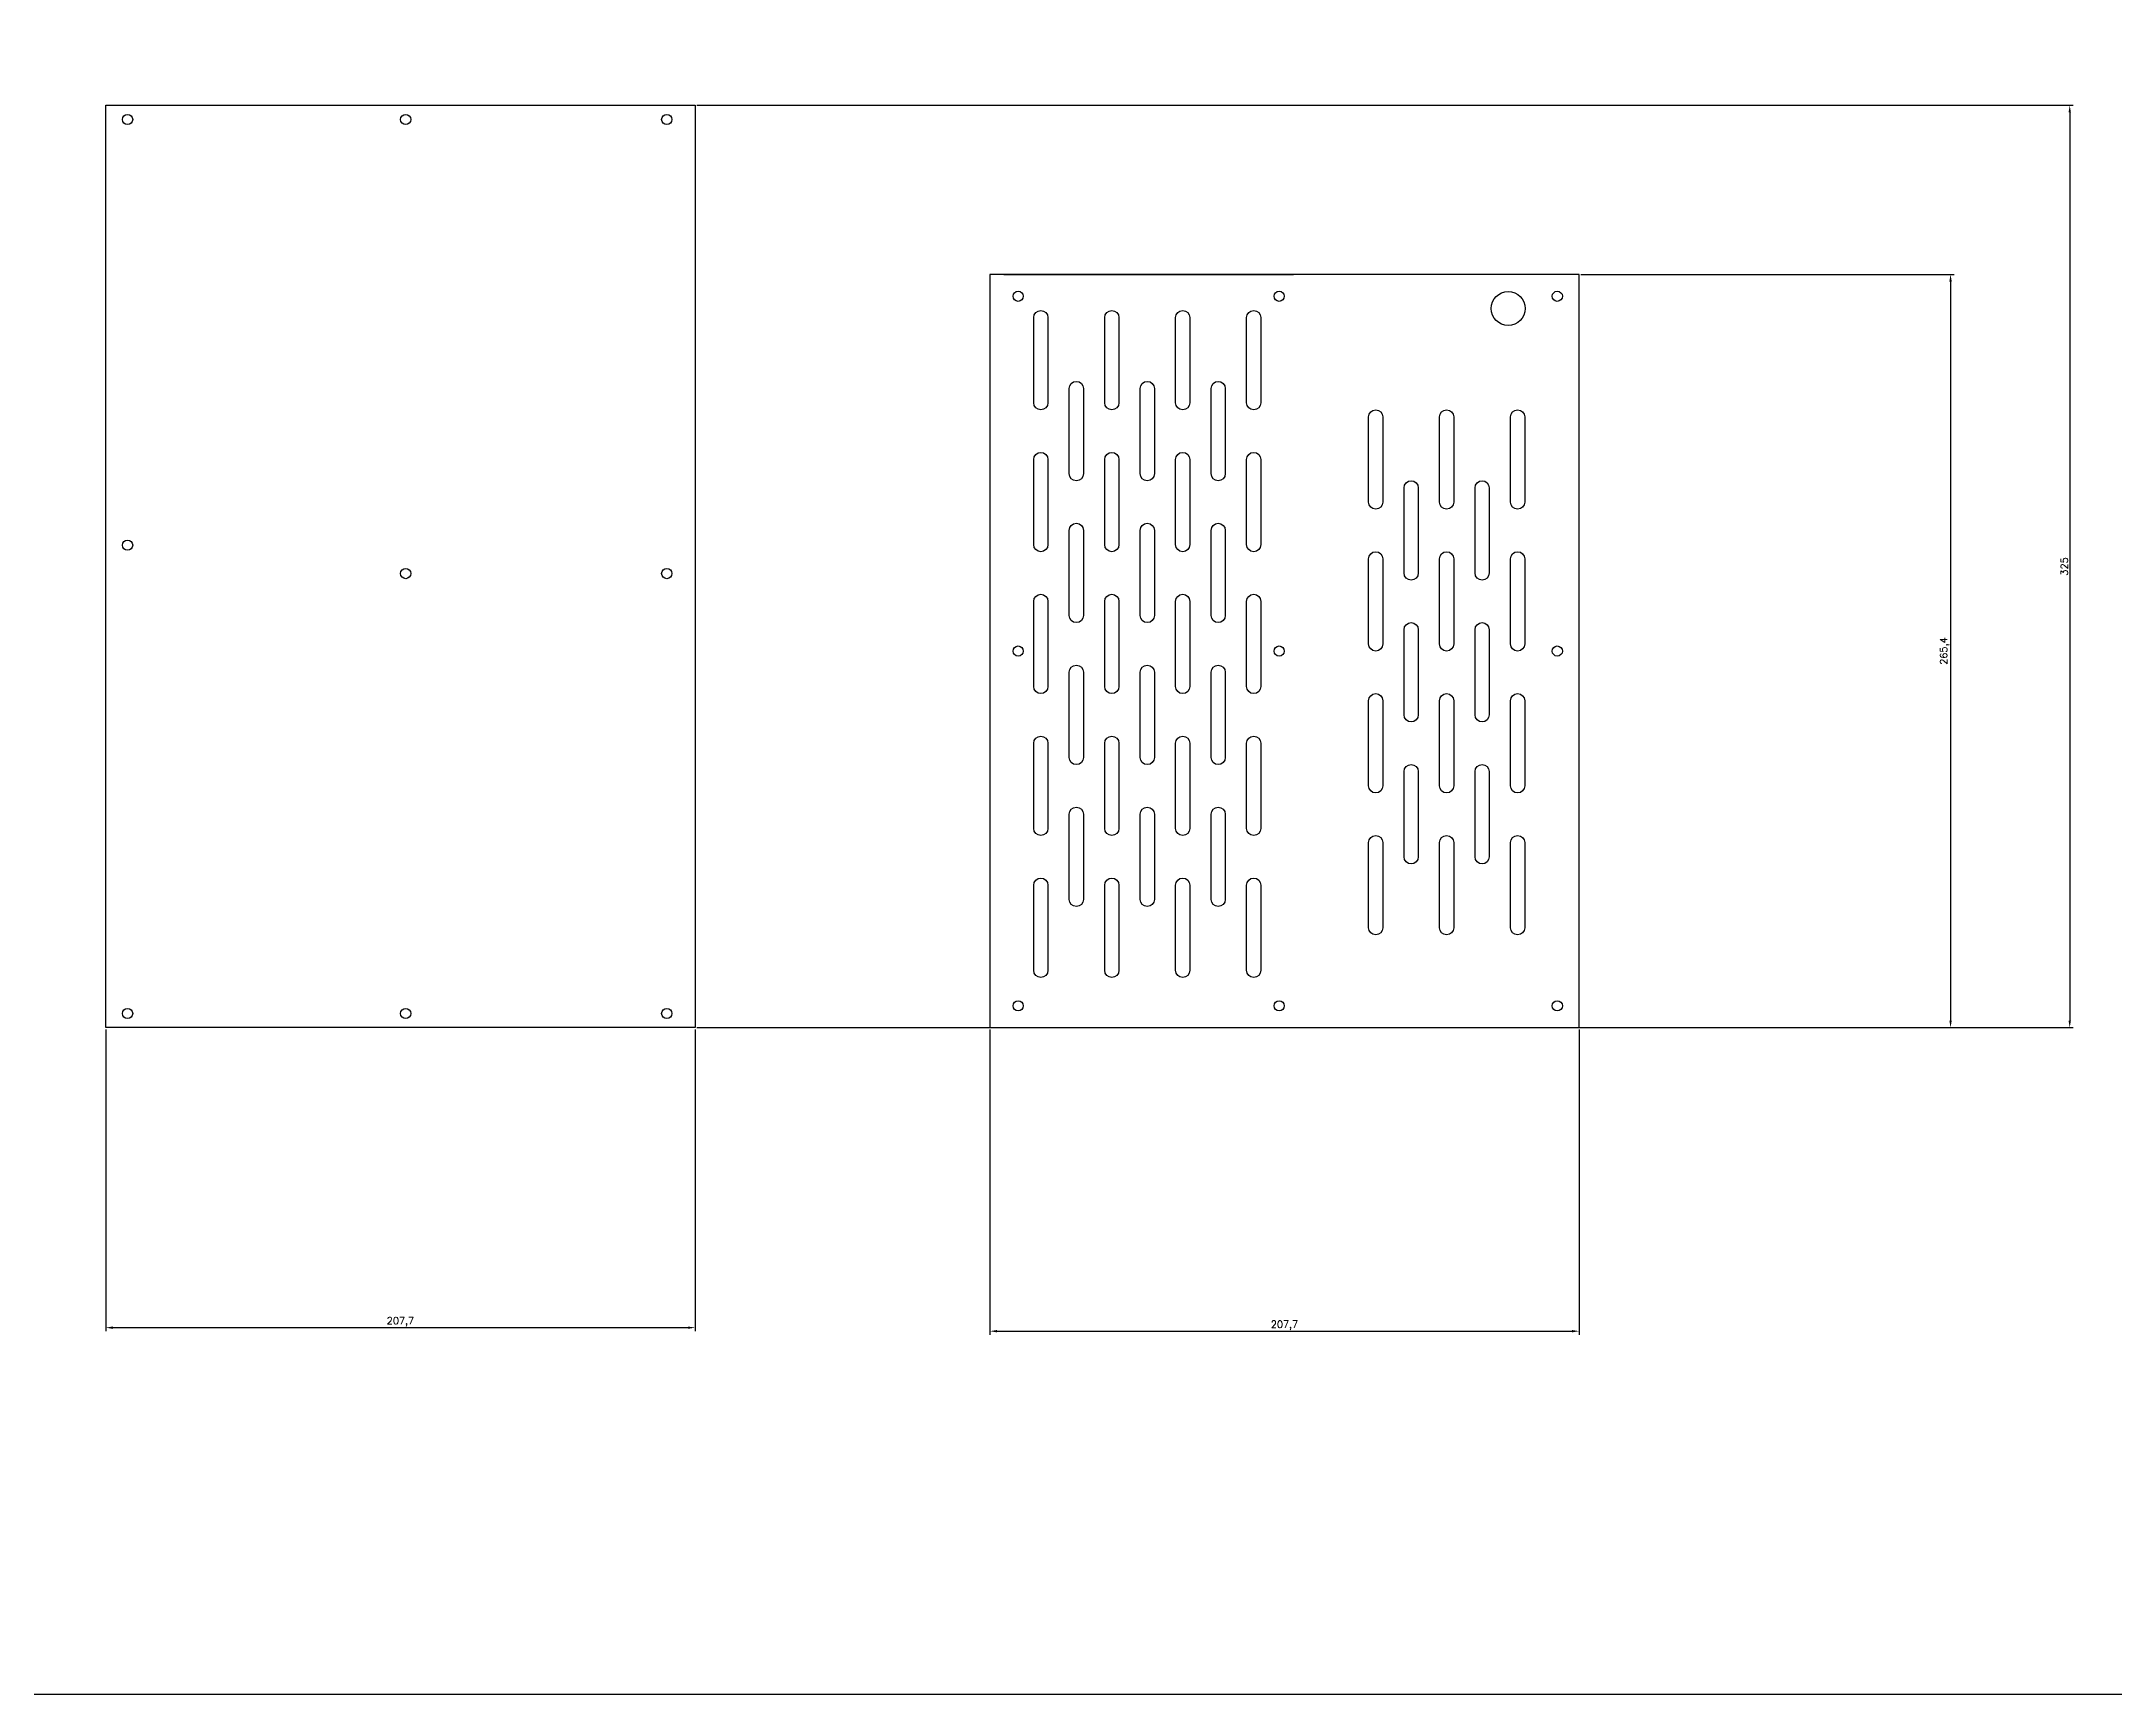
# Model space of a CAD drawing. Header units: millimetres. Extents: x -451 to 3969, y -235 to 930.
# Drawn here: x 2515 to 3245, y -235 to 347 of the extents above; entities that cross this region are included whole.
import ezdxf

# ---------------------------------------------------------------- set-up
doc = ezdxf.new("R2010")
doc.units = ezdxf.units.MM
doc.layers.add('主板托开孔', color=7, linetype='Continuous')
doc.styles.get("Standard").update_dxf_attribs({"font": 'txt', "bigfont": 'gbcbig.shx'})
doc.dimstyles.new('ISO-25', dxfattribs={"dimtxt": 2.5, "dimasz": 2.5, "dimexe": 1.25, "dimexo": 0.625, "dimtad": 1, "dimtxsty": 'Standard', "dimcen": 2.5, "dimadec": 0, "dimazin": 0, "dimtfac": 1, "dimtmove": 0, "dimatfit": 3, "dimfxl": 0, "dimarcsym": 0})

# ---------------------------------------------------------------- blocks, each defined once
blk = doc.blocks.new('*D9')
at = {"color": 0, "lineweight": -2, "transparency": 16777216}
for p, q in [((2537.47, -0.62), (2537.47, -106.95)), ((2745.17, -0.62), (2745.17, -106.95)), ((2539.97, -105.7), (2742.67, -105.7))]:
    blk.add_line(p, q, dxfattribs=at)
at = {"color": 0, "transparency": 16777216}
for points in [[(2539.97, -105.29), (2539.97, -106.12), (2537.47, -105.7)], [(2742.67, -105.29), (2742.67, -106.12), (2745.17, -105.7)]]:
    blk.add_solid(points, dxfattribs=at)
at = {"layer": 'Defpoints', "color": 0, "transparency": 16777216}
for p in [(2537.47, 0), (2745.17, 0), (2745.17, -105.7)]:
    blk.add_point(p, dxfattribs=at)
at = {"color": 0, "transparency": 16777216, "insert": (2641.32, -103.62), "char_height": 2.5, "attachment_point": 5}
blk.add_mtext('207,7', dxfattribs=at)
blk = doc.blocks.new('*D10')
at = {"color": 0, "lineweight": -2, "transparency": 16777216}
for p, q in [((2849.02, -0.62), (2849.02, -108.2)), ((3056.72, -0.62), (3056.72, -108.2)), ((2851.52, -106.95), (3054.22, -106.95))]:
    blk.add_line(p, q, dxfattribs=at)
at = {"color": 0, "transparency": 16777216}
for points in [[(2851.52, -106.54), (2851.52, -107.37), (2849.02, -106.95)], [(3054.22, -106.54), (3054.22, -107.37), (3056.72, -106.95)]]:
    blk.add_solid(points, dxfattribs=at)
at = {"layer": 'Defpoints', "color": 0, "transparency": 16777216}
for p in [(2849.02, 0), (3056.72, 0), (3056.72, -106.95)]:
    blk.add_point(p, dxfattribs=at)
at = {"color": 0, "transparency": 16777216, "insert": (2952.87, -104.87), "char_height": 2.5, "attachment_point": 5}
blk.add_mtext('207,7', dxfattribs=at)
blk = doc.blocks.new('*D12')
at = {"color": 0, "lineweight": -2, "transparency": 16777216}
for p, q in [((2745.79, 325), (3230.85, 325)), ((3229.6, 322.5), (3229.6, 2.5)), ((2745.79, 0), (3230.85, 0))]:
    blk.add_line(p, q, dxfattribs=at)
at = {"color": 0, "transparency": 16777216}
for points in [[(3229.19, 322.5), (3230.02, 322.5), (3229.6, 325)], [(3229.19, 2.5), (3230.02, 2.5), (3229.6, 0)]]:
    blk.add_solid(points, dxfattribs=at)
at = {"layer": 'Defpoints', "color": 0, "transparency": 16777216}
for p in [(2745.17, 325), (2745.17, 0), (3229.6, 0)]:
    blk.add_point(p, dxfattribs=at)
at = {"color": 0, "transparency": 16777216, "insert": (3227.73, 162.5), "char_height": 2.5, "attachment_point": 5, "rotation": 90}
blk.add_mtext('325', dxfattribs=at)
blk = doc.blocks.new('*D13')
at = {"color": 0, "lineweight": -2, "transparency": 16777216}
for p, q in [((3057.34, 265.4), (3188.86, 265.4)), ((3187.61, 262.9), (3187.61, 2.5)), ((3057.34, 0), (3188.86, 0))]:
    blk.add_line(p, q, dxfattribs=at)
at = {"color": 0, "transparency": 16777216}
for points in [[(3187.19, 262.9), (3188.02, 262.9), (3187.61, 265.4)], [(3187.19, 2.5), (3188.02, 2.5), (3187.61, 0)]]:
    blk.add_solid(points, dxfattribs=at)
at = {"layer": 'Defpoints', "color": 0, "transparency": 16777216}
for p in [(3056.72, 265.4), (3056.72, 0), (3187.61, 0)]:
    blk.add_point(p, dxfattribs=at)
at = {"color": 0, "transparency": 16777216, "insert": (3185.52, 132.7), "char_height": 2.5, "attachment_point": 5, "rotation": 90}
blk.add_mtext('265,4', dxfattribs=at)

msp = doc.modelspace()

# ---------------------------------------------------------------- linework, layer by layer
msp.add_line((2854.018, 265.4), (2956.018, 265.4))
msp.add_lwpolyline([(1703.334, 929.936), (3968.907, 929.936), (3968.907, -234.97), (1703.334, -234.97)], close=True)
for points in [[(2869.518, 250.2), (2869.518, 220.2, -1), (2864.518, 220.2), (2864.518, 250.2, -1)], [(2894.518, 250.2), (2894.518, 220.2, -1), (2889.518, 220.2), (2889.518, 250.2, -1)], [(2919.518, 250.2), (2919.518, 220.2, -1), (2914.518, 220.2), (2914.518, 250.2, -1)], [(2944.518, 250.2), (2944.518, 220.2, -1), (2939.518, 220.2), (2939.518, 250.2, -1)], [(2882.018, 225.2), (2882.018, 195.2, -1), (2877.018, 195.2), (2877.018, 225.2, -1)], [(2907.018, 225.2), (2907.018, 195.2, -1), (2902.018, 195.2), (2902.018, 225.2, -1)], [(2932.018, 225.2), (2932.018, 195.2, -1), (2927.018, 195.2), (2927.018, 225.2, -1)], [(2987.518, 215.2), (2987.518, 185.2, -1), (2982.518, 185.2), (2982.518, 215.2, -1)], [(3012.518, 215.2), (3012.518, 185.2, -1), (3007.518, 185.2), (3007.518, 215.2, -1)], [(3037.518, 215.2), (3037.518, 185.2, -1), (3032.518, 185.2), (3032.518, 215.2, -1)], [(2869.518, 200.2), (2869.518, 170.2, -1), (2864.518, 170.2), (2864.518, 200.2, -1)], [(2894.518, 200.2), (2894.518, 170.2, -1), (2889.518, 170.2), (2889.518, 200.2, -1)], [(2919.518, 200.2), (2919.518, 170.2, -1), (2914.518, 170.2), (2914.518, 200.2, -1)], [(2944.518, 200.2), (2944.518, 170.2, -1), (2939.518, 170.2), (2939.518, 200.2, -1)], [(3000.018, 190.2), (3000.018, 160.2, -1), (2995.018, 160.2), (2995.018, 190.2, -1)], [(3025.018, 190.2), (3025.018, 160.2, -1), (3020.018, 160.2), (3020.018, 190.2, -1)], [(2882.018, 175.2), (2882.018, 145.2, -1), (2877.018, 145.2), (2877.018, 175.2, -1)], [(2907.018, 175.2), (2907.018, 145.2, -1), (2902.018, 145.2), (2902.018, 175.2, -1)], [(2932.018, 175.2), (2932.018, 145.2, -1), (2927.018, 145.2), (2927.018, 175.2, -1)], [(2987.518, 165.2), (2987.518, 135.2, -1), (2982.518, 135.2), (2982.518, 165.2, -1)], [(3012.518, 165.2), (3012.518, 135.2, -1), (3007.518, 135.2), (3007.518, 165.2, -1)], [(3037.518, 165.2), (3037.518, 135.2, -1), (3032.518, 135.2), (3032.518, 165.2, -1)], [(2869.518, 150.2), (2869.518, 120.2, -1), (2864.518, 120.2), (2864.518, 150.2, -1)], [(2894.518, 150.2), (2894.518, 120.2, -1), (2889.518, 120.2), (2889.518, 150.2, -1)], [(2919.518, 150.2), (2919.518, 120.2, -1), (2914.518, 120.2), (2914.518, 150.2, -1)], [(2944.518, 150.2), (2944.518, 120.2, -1), (2939.518, 120.2), (2939.518, 150.2, -1)], [(3000.018, 140.2), (3000.018, 110.2, -1), (2995.018, 110.2), (2995.018, 140.2, -1)], [(3025.018, 140.2), (3025.018, 110.2, -1), (3020.018, 110.2), (3020.018, 140.2, -1)], [(2882.018, 125.2), (2882.018, 95.2, -1), (2877.018, 95.2), (2877.018, 125.2, -1)], [(2907.018, 125.2), (2907.018, 95.2, -1), (2902.018, 95.2), (2902.018, 125.2, -1)], [(2932.018, 125.2), (2932.018, 95.2, -1), (2927.018, 95.2), (2927.018, 125.2, -1)], [(2987.518, 115.2), (2987.518, 85.2, -1), (2982.518, 85.2), (2982.518, 115.2, -1)], [(3012.518, 115.2), (3012.518, 85.2, -1), (3007.518, 85.2), (3007.518, 115.2, -1)], [(3037.518, 115.2), (3037.518, 85.2, -1), (3032.518, 85.2), (3032.518, 115.2, -1)], [(2869.518, 100.2), (2869.518, 70.2, -1), (2864.518, 70.2), (2864.518, 100.2, -1)], [(2894.518, 100.2), (2894.518, 70.2, -1), (2889.518, 70.2), (2889.518, 100.2, -1)], [(2919.518, 100.2), (2919.518, 70.2, -1), (2914.518, 70.2), (2914.518, 100.2, -1)], [(2944.518, 100.2), (2944.518, 70.2, -1), (2939.518, 70.2), (2939.518, 100.2, -1)], [(3000.018, 90.2), (3000.018, 60.2, -1), (2995.018, 60.2), (2995.018, 90.2, -1)], [(3025.018, 90.2), (3025.018, 60.2, -1), (3020.018, 60.2), (3020.018, 90.2, -1)], [(2882.018, 75.2), (2882.018, 45.2, -1), (2877.018, 45.2), (2877.018, 75.2, -1)], [(2907.018, 75.2), (2907.018, 45.2, -1), (2902.018, 45.2), (2902.018, 75.2, -1)], [(2932.018, 75.2), (2932.018, 45.2, -1), (2927.018, 45.2), (2927.018, 75.2, -1)], [(2987.518, 65.2), (2987.518, 35.2, -1), (2982.518, 35.2), (2982.518, 65.2, -1)], [(3012.518, 65.2), (3012.518, 35.2, -1), (3007.518, 35.2), (3007.518, 65.2, -1)], [(3037.518, 65.2), (3037.518, 35.2, -1), (3032.518, 35.2), (3032.518, 65.2, -1)], [(2869.518, 50.2), (2869.518, 20.2, -1), (2864.518, 20.2), (2864.518, 50.2, -1)], [(2894.518, 50.2), (2894.518, 20.2, -1), (2889.518, 20.2), (2889.518, 50.2, -1)], [(2919.518, 50.2), (2919.518, 20.2, -1), (2914.518, 20.2), (2914.518, 50.2, -1)], [(2944.518, 50.2), (2944.518, 20.2, -1), (2939.518, 20.2), (2939.518, 50.2, -1)]]:
    msp.add_lwpolyline(points, format="xyb", close=True)
msp.add_circle((3031.718, 253.4), 6)
at = {"layer": '主板托开孔'}
for points in [[(2745.168, 0), (2537.468, 0), (2537.468, 325), (2745.168, 325)], [(2849.018, 265.4), (2849.018, 0), (3056.718, 0), (3056.718, 265.4)]]:
    msp.add_lwpolyline(points, close=True, dxfattribs=at)
for centre in [(2545.168, 320), (2643.168, 320), (2735.168, 320), (2859.018, 257.7), (2951.018, 257.7), (3049.018, 257.7), (2545.168, 170), (2643.168, 160), (2735.168, 160), (2859.018, 132.7), (2951.018, 132.7), (3049.018, 132.7), (2859.018, 7.7), (2951.018, 7.7), (3049.018, 7.7), (2545.168, 5), (2643.168, 5), (2735.168, 5)]:
    msp.add_circle(centre, 1.8, dxfattribs=at)

# ---------------------------------------------------------------- dimensions: what is measured, and where the dimension line sits
for p1, p2, distance, picture, middle in [((2745.168, 325), (2745.168, 0), 484.436, '*D12', (3227.73, 162.5)), ((3056.718, 265.4), (3056.718, 0), 130.89, '*D13', (3185.525, 132.7))]:
    dim = msp.add_aligned_dim(p1=p1, p2=p2, distance=distance, dimstyle='ISO-25', override={"dimfxl": 1.25})
    dim.commit()
    dim.dimension.update_dxf_attribs({"geometry": picture, "text_midpoint": middle})
for base, p1, p2, picture, middle in [((2745.168, -105.703), (2537.468, 0), (2745.168, 0), '*D9', (2641.318, -103.619)), ((3056.718, -106.953), (2849.018, 0), (3056.718, 0), '*D10', (2952.868, -104.869))]:
    dim = msp.add_linear_dim(base=base, p1=p1, p2=p2, dimstyle='ISO-25', override={"dimfxl": 1.25})
    dim.commit()
    dim.dimension.update_dxf_attribs({"geometry": picture, "text_midpoint": middle})

doc.saveas('drawing.dxf')
